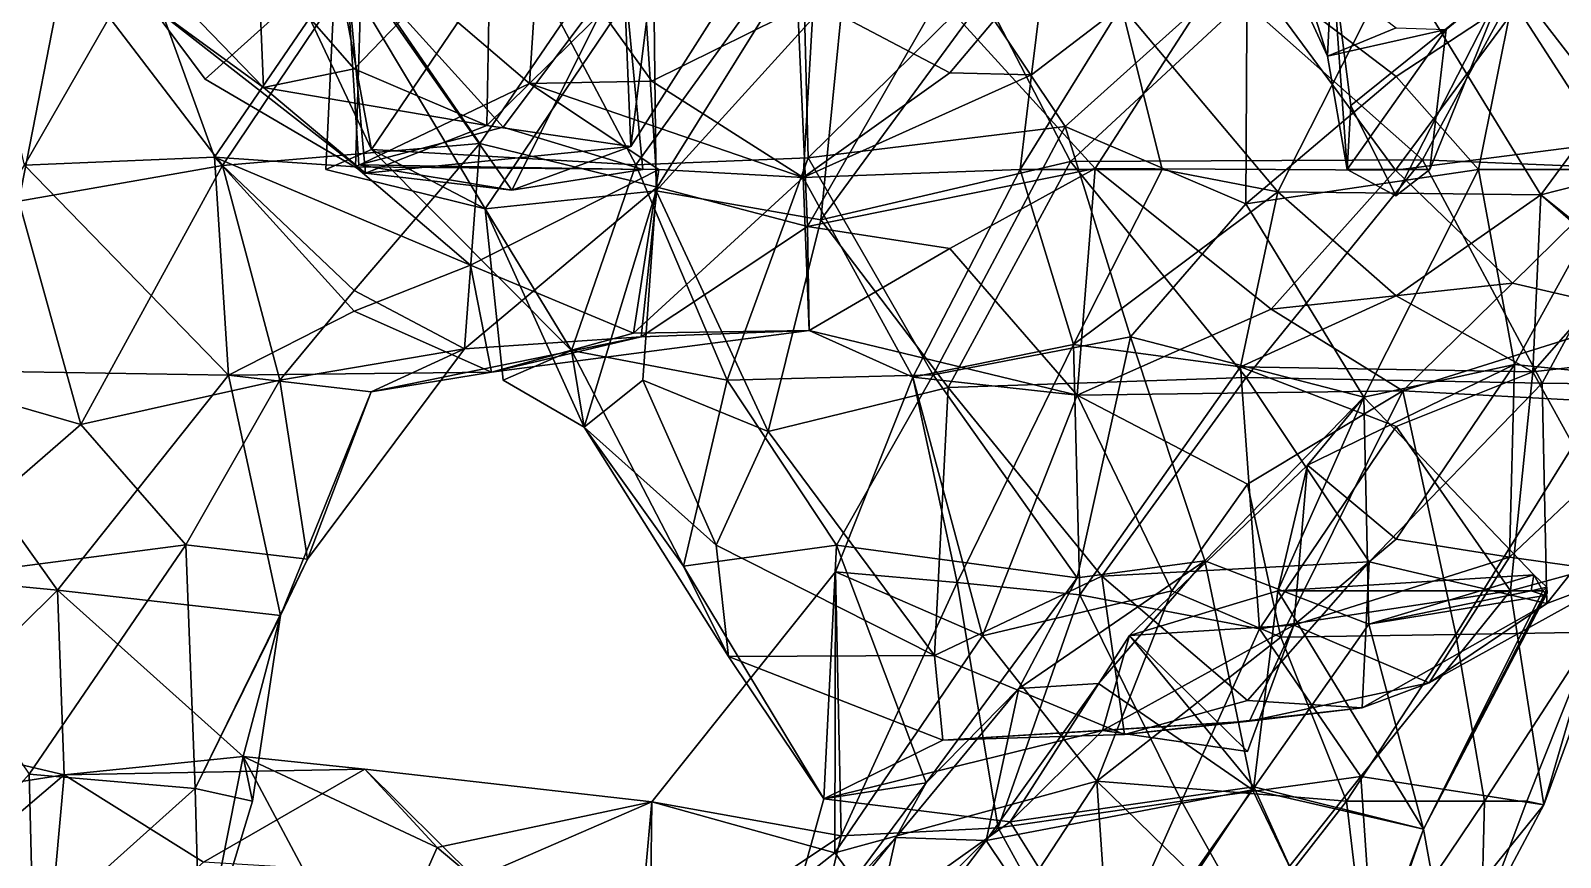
# Model space of a CAD drawing. Extents: x 290034 to 295698, y 4553723 to 4561693.
# Drawn here: x 294038.2 to 294167.7, y 4559205.1 to 4559275 of the extents above; entities that cross this region are included whole.
import ezdxf

# ---------------------------------------------------------------- set-up
doc = ezdxf.new("R2010")
doc.units = 0
doc.layers.add('Au_ppm_Pref_-_0_2', color=7, linetype='CONTINUOUS')

msp = doc.modelspace()

# ---------------------------------------------------------------- linework, layer by layer
at = {"layer": 'Au_ppm_Pref_-_0_2'}
for points in [[(294047.67, 4559281.1, 1808.05), (294037.68, 4559263.65, 1806.22), (294032.83, 4559284.46, 1804.61)], [(294065.82, 4559280.61, 1788.9), (294076.21, 4559265.47, 1789.39), (294089.68, 4559285.26, 1789.64)], [(294089.68, 4559285.26, 1789.64), (294076.21, 4559265.47, 1789.39), (294091.21, 4559261.8, 1793.44)], [(294102.96, 4559280.62, 1793.78), (294089.68, 4559285.26, 1789.64), (294091.21, 4559261.8, 1793.44)], [(294065.57, 4559271.8, 1838.35), (294057.44, 4559281.1, 1839.09), (294077.11, 4559283.8, 1839.79)], [(294079.21, 4559282.94, 1770.8), (294067.04, 4559264.98, 1769.26), (294059.45, 4559281.1, 1769.92)], [(294076.8, 4559267, 1834.66), (294065.57, 4559271.8, 1838.35), (294077.11, 4559283.8, 1839.79)], [(294066.27, 4559282.65, 1812.64), (294081.28, 4559283.94, 1806.86), (294080.41, 4559270.56, 1812.87)], [(294067.04, 4559264.98, 1769.26), (294079.21, 4559282.94, 1770.8), (294089.4, 4559263.69, 1772.02)], [(294076.8, 4559267, 1834.66), (294077.11, 4559283.8, 1839.79), (294090.97, 4559280.97, 1836.12)], [(294103.52, 4559283.2, 1770.59), (294089.4, 4559263.69, 1772.02), (294079.21, 4559282.94, 1770.8)], [(294081.28, 4559283.94, 1806.86), (294090.77, 4559270.77, 1808.05), (294080.41, 4559270.56, 1812.87)], [(294090.77, 4559270.77, 1808.05), (294081.28, 4559283.94, 1806.86), (294104.44, 4559277.52, 1804.9)], [(294089.4, 4559263.69, 1772.02), (294103.52, 4559283.2, 1770.59), (294104, 4559264.27, 1774.46)], [(294104, 4559264.27, 1774.46), (294103.52, 4559283.2, 1770.59), (294118.18, 4559278.25, 1775.17)], [(294047.67, 4559281.1, 1808.05), (294066.27, 4559282.65, 1812.64), (294053.74, 4559264.32, 1810.95)], [(294053.74, 4559264.32, 1810.95), (294066.27, 4559282.65, 1812.64), (294065.69, 4559263.5, 1817.3)], [(294065.69, 4559263.5, 1817.3), (294066.27, 4559282.65, 1812.64), (294080.41, 4559270.56, 1812.87)], [(294088.37, 4559280.42, 1823.62), (294088.97, 4559265.22, 1829.11), (294100.08, 4559282.67, 1830.04)], [(294090.97, 4559280.97, 1836.12), (294100.08, 4559282.67, 1830.04), (294088.97, 4559265.22, 1829.11)], [(294140.09, 4559281.67, 1799.42), (294115.09, 4559277.86, 1800.63), (294128.29, 4559263.36, 1799.52)], [(294140.09, 4559281.67, 1799.42), (294128.29, 4559263.36, 1799.52), (294153.71, 4559263.24, 1797.07)], [(294140.09, 4559281.67, 1799.42), (294153.71, 4559263.24, 1797.07), (294167.8, 4559282.26, 1799.28)], [(294147.95, 4559272.87, 1876.83), (294144.17, 4559281.1, 1876.83), (294145.13, 4559281.85, 1882.34)], [(294147.95, 4559272.87, 1876.83), (294145.13, 4559281.85, 1882.34), (294153.77, 4559275.28, 1878.76)], [(294176.28, 4559266.13, 1800.05), (294167.8, 4559282.26, 1799.28), (294153.71, 4559263.24, 1797.07)], [(294037.2, 4559260.61, 1783.26), (294041.16, 4559280.99, 1786.45), (294023.06, 4559277.03, 1782.54)], [(294054.42, 4559263.61, 1787), (294041.16, 4559280.99, 1786.45), (294037.2, 4559260.61, 1783.26)], [(294037.68, 4559263.65, 1806.22), (294047.67, 4559281.1, 1808.05), (294053.74, 4559264.32, 1810.95)], [(294041.16, 4559280.99, 1786.45), (294054.42, 4559263.61, 1787), (294065.82, 4559280.61, 1788.9)], [(294057.89, 4559270.23, 1835.25), (294047.37, 4559281.1, 1833.85), (294057.44, 4559281.1, 1839.09)], [(294047.37, 4559281.1, 1833.85), (294057.89, 4559270.23, 1835.25), (294048.24, 4559277.26, 1829.4)], [(294052.97, 4559270.92, 1825.92), (294064.83, 4559281.61, 1822.61), (294048.24, 4559277.26, 1829.4)], [(294064.83, 4559281.61, 1822.61), (294052.97, 4559270.92, 1825.92), (294066.52, 4559262.96, 1829.36)], [(294065.82, 4559280.61, 1788.9), (294054.42, 4559263.61, 1787), (294076.21, 4559265.47, 1789.39)], [(294057.89, 4559270.23, 1835.25), (294057.44, 4559281.1, 1839.09), (294065.57, 4559271.8, 1838.35)], [(294064.02, 4559281.07, 1764.15), (294059.45, 4559281.1, 1769.92), (294067.04, 4559264.98, 1769.26)], [(294067.04, 4559264.98, 1769.26), (294063.17, 4559263.28, 1763.98), (294064.02, 4559281.07, 1764.15)], [(294076.66, 4559259.95, 1763.6), (294064.02, 4559281.07, 1764.15), (294063.17, 4559263.28, 1763.98)], [(294076.66, 4559259.95, 1763.6), (294090.91, 4559281.06, 1763.44), (294064.02, 4559281.07, 1764.15)], [(294064.83, 4559281.61, 1822.61), (294066.52, 4559262.96, 1829.36), (294078.9, 4559261.53, 1823.28)], [(294065.96, 4559263.67, 1817.75), (294064.83, 4559281.61, 1822.61), (294078.9, 4559261.53, 1823.28)], [(294078.17, 4559266.86, 1822.18), (294064.83, 4559281.61, 1822.61), (294065.96, 4559263.67, 1817.75)], [(294088.37, 4559280.42, 1823.62), (294064.83, 4559281.61, 1822.61), (294078.17, 4559266.86, 1822.18)], [(294076.66, 4559259.95, 1763.6), (294091.13, 4559261.49, 1758.99), (294090.91, 4559281.06, 1763.44)], [(294076.8, 4559267, 1834.66), (294090.97, 4559280.97, 1836.12), (294088.97, 4559265.22, 1829.11)], [(294078.17, 4559266.86, 1822.18), (294089.99, 4559263.28, 1817.8), (294088.37, 4559280.42, 1823.62)], [(294088.37, 4559280.42, 1823.62), (294078.9, 4559261.53, 1823.28), (294088.97, 4559265.22, 1829.11)], [(294078.9, 4559261.53, 1823.28), (294088.37, 4559280.42, 1823.62), (294089.99, 4559263.28, 1817.8)], [(294107.04, 4559279.02, 1758.85), (294090.91, 4559281.06, 1763.44), (294091.13, 4559261.49, 1758.99)], [(294102.96, 4559280.62, 1793.78), (294091.21, 4559261.8, 1793.44), (294103.94, 4559258.47, 1798.87)], [(294115.09, 4559277.86, 1800.63), (294102.96, 4559280.62, 1793.78), (294103.94, 4559258.47, 1798.87)], [(294104.44, 4559277.52, 1804.9), (294124.12, 4559281.1, 1810.05), (294115.97, 4559271.47, 1808.29)], [(294124.12, 4559281.1, 1810.05), (294122.9, 4559271.3, 1811.49), (294115.97, 4559271.47, 1808.29)], [(294141.14, 4559280.78, 1775.8), (294125.74, 4559266.92, 1778.41), (294118.18, 4559278.25, 1775.17)], [(294130.52, 4559277.11, 1815.19), (294122.9, 4559271.3, 1811.49), (294124.12, 4559281.1, 1810.05)], [(294141.02, 4559260.39, 1779.04), (294125.74, 4559266.92, 1778.41), (294141.14, 4559280.78, 1775.8)], [(294143.74, 4559261.4, 1815.51), (294130.52, 4559277.11, 1815.19), (294153.77, 4559281.14, 1815.06)], [(294141.14, 4559280.78, 1775.8), (294153.77, 4559271.15, 1778.48), (294141.02, 4559260.39, 1779.04)], [(294141.14, 4559280.78, 1775.8), (294163.59, 4559277.62, 1775.06), (294153.77, 4559271.15, 1778.48)], [(294143.74, 4559261.4, 1815.51), (294153.77, 4559281.14, 1815.06), (294165.99, 4559261.13, 1816.43)], [(294144.17, 4559281.1, 1876.83), (294147.95, 4559272.87, 1876.83), (294148.33, 4559281.1, 1874.26)], [(294149.6, 4559263.28, 1872.85), (294148.33, 4559281.1, 1874.26), (294147.95, 4559272.87, 1876.83)], [(294149.6, 4559263.28, 1872.85), (294149.93, 4559268.7, 1870.89), (294148.33, 4559281.1, 1874.26)], [(294148.33, 4559281.1, 1874.26), (294149.93, 4559268.7, 1870.89), (294163.07, 4559279.3, 1871.84)], [(294165.99, 4559261.13, 1816.43), (294153.77, 4559281.14, 1815.06), (294179.33, 4559279.25, 1815.67)], [(294163.07, 4559279.3, 1871.84), (294149.93, 4559268.7, 1870.89), (294153.74, 4559261.06, 1870.47)], [(294163.07, 4559279.3, 1871.84), (294153.74, 4559261.06, 1870.47), (294156.6, 4559263.28, 1872.22)], [(294163.07, 4559279.3, 1871.84), (294156.6, 4559263.28, 1872.22), (294157.98, 4559275.14, 1876.83)], [(294172.86, 4559263.28, 1775.39), (294163.59, 4559277.62, 1775.06), (294176.44, 4559279.48, 1769.26)], [(294175.9, 4559263.28, 1753.55), (294175.53, 4559279.09, 1758.78), (294163.93, 4559278.76, 1754.03)], [(294165.99, 4559261.13, 1816.43), (294179.33, 4559279.25, 1815.67), (294186.17, 4559266.26, 1818.17)], [(294107.04, 4559279.02, 1758.85), (294091.13, 4559261.49, 1758.99), (294105.06, 4559259.01, 1754.32)], [(294115.09, 4559277.86, 1800.63), (294103.94, 4559258.47, 1798.87), (294128.29, 4559263.36, 1799.52)], [(294104, 4559264.27, 1774.46), (294118.18, 4559278.25, 1775.17), (294125.74, 4559266.92, 1778.41)], [(294107.04, 4559279.02, 1758.85), (294105.06, 4559259.01, 1754.32), (294118.94, 4559277.96, 1754.54)], [(294105.06, 4559259.01, 1754.32), (294126.19, 4559263.95, 1750.9), (294118.94, 4559277.96, 1754.54)], [(294140.84, 4559277.54, 1752.8), (294118.94, 4559277.96, 1754.54), (294126.19, 4559263.95, 1750.9)], [(294155.99, 4559264.1, 1750.79), (294163.93, 4559278.76, 1754.03), (294140.84, 4559277.54, 1752.8)], [(294163.93, 4559278.76, 1754.03), (294155.99, 4559264.1, 1750.79), (294175.9, 4559263.28, 1753.55)], [(294057.89, 4559270.23, 1835.25), (294066.52, 4559262.96, 1829.36), (294048.24, 4559277.26, 1829.4)], [(294052.97, 4559270.92, 1825.92), (294048.24, 4559277.26, 1829.4), (294066.52, 4559262.96, 1829.36)], [(294104.44, 4559277.52, 1804.9), (294103.56, 4559262.6, 1811.39), (294090.77, 4559270.77, 1808.05)], [(294115.97, 4559271.47, 1808.29), (294103.56, 4559262.6, 1811.39), (294104.44, 4559277.52, 1804.9)], [(294133.96, 4559263.28, 1814.03), (294121.92, 4559263.28, 1814.63), (294130.52, 4559277.11, 1815.19)], [(294130.52, 4559277.11, 1815.19), (294121.92, 4559263.28, 1814.63), (294122.9, 4559271.3, 1811.49)], [(294126.19, 4559263.95, 1750.9), (294155.99, 4559264.1, 1750.79), (294140.84, 4559277.54, 1752.8)], [(294143.74, 4559261.4, 1815.51), (294133.96, 4559263.28, 1814.03), (294130.52, 4559277.11, 1815.19)], [(294160.72, 4559263.28, 1779.14), (294153.77, 4559271.15, 1778.48), (294163.59, 4559277.62, 1775.06)], [(294160.72, 4559263.28, 1779.14), (294163.59, 4559277.62, 1775.06), (294172.86, 4559263.28, 1775.39)], [(294157.98, 4559275.14, 1876.83), (294147.95, 4559272.87, 1876.83), (294153.77, 4559275.28, 1878.76)], [(294149.6, 4559263.28, 1872.85), (294147.95, 4559272.87, 1876.83), (294157.98, 4559275.14, 1876.83)], [(294149.6, 4559263.28, 1872.85), (294157.98, 4559275.14, 1876.83), (294156.6, 4559263.28, 1872.22)], [(294076.8, 4559267, 1834.66), (294057.89, 4559270.23, 1835.25), (294065.57, 4559271.8, 1838.35)], [(294122.9, 4559271.3, 1811.49), (294103.56, 4559262.6, 1811.39), (294115.97, 4559271.47, 1808.29)], [(294122.9, 4559271.3, 1811.49), (294121.92, 4559263.28, 1814.63), (294103.56, 4559262.6, 1811.39)], [(294057.89, 4559270.23, 1835.25), (294076.8, 4559267, 1834.66), (294066.52, 4559262.96, 1829.36)], [(294065.69, 4559263.5, 1817.3), (294080.41, 4559270.56, 1812.87), (294091.35, 4559263.28, 1817.05)], [(294103.56, 4559262.6, 1811.39), (294080.41, 4559270.56, 1812.87), (294090.77, 4559270.77, 1808.05)], [(294080.41, 4559270.56, 1812.87), (294103.56, 4559262.6, 1811.39), (294091.35, 4559263.28, 1817.05)], [(294160.72, 4559263.28, 1779.14), (294141.02, 4559260.39, 1779.04), (294153.77, 4559271.15, 1778.48)], [(294153.74, 4559261.06, 1870.47), (294149.93, 4559268.7, 1870.89), (294149.6, 4559263.28, 1872.85)], [(294065.96, 4559263.67, 1817.75), (294089.99, 4559263.28, 1817.8), (294078.17, 4559266.86, 1822.18)], [(294088.97, 4559265.22, 1829.11), (294066.52, 4559262.96, 1829.36), (294076.8, 4559267, 1834.66)], [(294104, 4559264.27, 1774.46), (294125.74, 4559266.92, 1778.41), (294114.58, 4559245.91, 1776.44)], [(294131.26, 4559249.12, 1779.31), (294114.58, 4559245.91, 1776.44), (294125.74, 4559266.92, 1778.41)], [(294141.02, 4559260.39, 1779.04), (294131.26, 4559249.12, 1779.31), (294125.74, 4559266.92, 1778.41)], [(294176.28, 4559266.13, 1800.05), (294153.71, 4559263.24, 1797.07), (294163.59, 4559253.67, 1801.04)], [(294175.01, 4559251.05, 1805.55), (294176.28, 4559266.13, 1800.05), (294163.59, 4559253.67, 1801.04)], [(294176.08, 4559252.42, 1818.39), (294165.99, 4559261.13, 1816.43), (294186.17, 4559266.26, 1818.17)], [(294065.57, 4559253.03, 1790.26), (294076.21, 4559265.47, 1789.39), (294054.42, 4559263.61, 1787)], [(294067.04, 4559264.98, 1769.26), (294076.66, 4559259.95, 1763.6), (294063.17, 4559263.28, 1763.98)], [(294074.9, 4559248.11, 1794.12), (294076.21, 4559265.47, 1789.39), (294065.57, 4559253.03, 1790.26)], [(294088.97, 4559265.22, 1829.11), (294078.9, 4559261.53, 1823.28), (294066.52, 4559262.96, 1829.36)], [(294089.4, 4559263.69, 1772.02), (294083.96, 4559247.97, 1769.1), (294067.04, 4559264.98, 1769.26)], [(294067.04, 4559264.98, 1769.26), (294083.96, 4559247.97, 1769.1), (294076.66, 4559259.95, 1763.6)], [(294074.9, 4559248.11, 1794.12), (294091.21, 4559261.8, 1793.44), (294076.21, 4559265.47, 1789.39)], [(294037.68, 4559263.65, 1806.22), (294054.94, 4559245.89, 1805.92), (294027.13, 4559246.33, 1806.2)], [(294037.2, 4559260.61, 1783.26), (294042.43, 4559241.71, 1787.12), (294054.42, 4559263.61, 1787)], [(294053.74, 4559264.32, 1810.95), (294054.94, 4559245.89, 1805.92), (294037.68, 4559263.65, 1806.22)], [(294059.27, 4559245.46, 1790.71), (294054.42, 4559263.61, 1787), (294042.43, 4559241.71, 1787.12)], [(294053.74, 4559264.32, 1810.95), (294065.69, 4559263.5, 1817.3), (294075.4, 4559255.18, 1812.89)], [(294053.74, 4559264.32, 1810.95), (294065.57, 4559251.3, 1809.55), (294054.94, 4559245.89, 1805.92)], [(294053.74, 4559264.32, 1810.95), (294075.4, 4559255.18, 1812.89), (294065.57, 4559251.3, 1809.55)], [(294065.57, 4559253.03, 1790.26), (294054.42, 4559263.61, 1787), (294059.27, 4559245.46, 1790.71)], [(294065.96, 4559263.67, 1817.75), (294078.9, 4559261.53, 1823.28), (294089.99, 4559263.28, 1817.8)], [(294083.96, 4559247.97, 1769.1), (294089.4, 4559263.69, 1772.02), (294097.15, 4559245.46, 1772.85)], [(294097.15, 4559245.46, 1772.85), (294089.4, 4559263.69, 1772.02), (294104, 4559264.27, 1774.46)], [(294097.15, 4559245.46, 1772.85), (294104, 4559264.27, 1774.46), (294114.58, 4559245.91, 1776.44)], [(294126.19, 4559263.95, 1750.9), (294105.06, 4559259.01, 1754.32), (294115.85, 4559244.84, 1751.89)], [(294126.19, 4559263.95, 1750.9), (294115.85, 4559244.84, 1751.89), (294141.05, 4559245.67, 1749.53)], [(294155.99, 4559264.1, 1750.79), (294126.19, 4559263.95, 1750.9), (294141.05, 4559245.67, 1749.53)], [(294166.12, 4559245.2, 1752.38), (294155.99, 4559264.1, 1750.79), (294141.05, 4559245.67, 1749.53)], [(294175.9, 4559263.28, 1753.55), (294155.99, 4559264.1, 1750.79), (294166.12, 4559245.2, 1752.38)], [(294065.69, 4559263.5, 1817.3), (294091.35, 4559263.28, 1817.05), (294075.4, 4559255.18, 1812.89)], [(294091.35, 4559263.28, 1817.05), (294089.22, 4559249.42, 1810.9), (294075.4, 4559255.18, 1812.89)], [(294091.35, 4559263.28, 1817.05), (294103.56, 4559262.6, 1811.39), (294089.22, 4559249.42, 1810.9)], [(294089.22, 4559249.42, 1810.9), (294103.56, 4559262.6, 1811.39), (294104.09, 4559249.67, 1804.98)], [(294121.92, 4559263.28, 1814.63), (294112.84, 4559245.7, 1811.28), (294103.56, 4559262.6, 1811.39)], [(294103.56, 4559262.6, 1811.39), (294112.84, 4559245.7, 1811.28), (294104.09, 4559249.67, 1804.98)], [(294128.29, 4559263.36, 1799.52), (294103.94, 4559258.47, 1798.87), (294115.97, 4559256.6, 1803.33)], [(294126.45, 4559248.47, 1817.87), (294112.84, 4559245.7, 1811.28), (294121.92, 4559263.28, 1814.63)], [(294128.29, 4559263.36, 1799.52), (294115.97, 4559256.6, 1803.33), (294126.76, 4559244.19, 1805.16)], [(294133.96, 4559263.28, 1814.03), (294126.45, 4559248.47, 1817.87), (294121.92, 4559263.28, 1814.63)], [(294126.45, 4559248.47, 1817.87), (294133.96, 4559263.28, 1814.03), (294143.74, 4559261.4, 1815.51)], [(294128.29, 4559263.36, 1799.52), (294126.76, 4559244.19, 1805.16), (294143.18, 4559251.45, 1800.66)], [(294153.71, 4559263.24, 1797.07), (294128.29, 4559263.36, 1799.52), (294143.18, 4559251.45, 1800.66)], [(294160.72, 4559263.28, 1779.14), (294151.03, 4559244.03, 1780.98), (294141.02, 4559260.39, 1779.04)], [(294143.18, 4559251.45, 1800.66), (294163.59, 4559253.67, 1801.04), (294153.71, 4559263.24, 1797.07)], [(294153.74, 4559261.06, 1870.47), (294149.6, 4559263.28, 1872.85), (294156.6, 4559263.28, 1872.22)], [(294160.72, 4559263.28, 1779.14), (294163.78, 4559246.78, 1775.64), (294151.03, 4559244.03, 1780.98)], [(294160.72, 4559263.28, 1779.14), (294172.86, 4559263.28, 1775.39), (294163.78, 4559246.78, 1775.64)], [(294163.78, 4559246.78, 1775.64), (294172.86, 4559263.28, 1775.39), (294178.98, 4559245.25, 1770.17)], [(294166.12, 4559245.2, 1752.38), (294181.14, 4559245.01, 1757.93), (294175.9, 4559263.28, 1753.55)], [(294074.9, 4559248.11, 1794.12), (294089.87, 4559249.12, 1800.41), (294091.21, 4559261.8, 1793.44)], [(294091.13, 4559261.49, 1758.99), (294076.66, 4559259.95, 1763.6), (294085.03, 4559241.48, 1762.6)], [(294091.13, 4559261.49, 1758.99), (294085.03, 4559241.48, 1762.6), (294090.01, 4559245.46, 1758.04)], [(294089.87, 4559249.12, 1800.41), (294103.94, 4559258.47, 1798.87), (294091.21, 4559261.8, 1793.44)], [(294091.13, 4559261.49, 1758.99), (294090.01, 4559245.46, 1758.04), (294100.61, 4559241.1, 1755.28)], [(294091.13, 4559261.49, 1758.99), (294100.61, 4559241.1, 1755.28), (294105.06, 4559259.01, 1754.32)], [(294143.74, 4559261.4, 1815.51), (294140.58, 4559246.57, 1823.7), (294126.45, 4559248.47, 1817.87)], [(294143.74, 4559261.4, 1815.51), (294153.77, 4559252.59, 1819.81), (294140.58, 4559246.57, 1823.7)], [(294143.74, 4559261.4, 1815.51), (294165.99, 4559261.13, 1816.43), (294153.77, 4559252.59, 1819.81)], [(294165.99, 4559261.13, 1816.43), (294165.31, 4559246.17, 1824.98), (294153.77, 4559252.59, 1819.81)], [(294173.31, 4559255.28, 1823.37), (294165.31, 4559246.17, 1824.98), (294165.99, 4559261.13, 1816.43)], [(294173.31, 4559255.28, 1823.37), (294165.99, 4559261.13, 1816.43), (294176.08, 4559252.42, 1818.39)], [(294037.2, 4559260.61, 1783.26), (294027.07, 4559246.13, 1782.25), (294042.43, 4559241.71, 1787.12)], [(294078.17, 4559245.46, 1763.98), (294076.66, 4559259.95, 1763.6), (294083.96, 4559247.97, 1769.1)], [(294085.03, 4559241.48, 1762.6), (294076.66, 4559259.95, 1763.6), (294078.17, 4559245.46, 1763.98)], [(294151.03, 4559244.03, 1780.98), (294131.26, 4559249.12, 1779.31), (294141.02, 4559260.39, 1779.04)], [(294103.94, 4559258.47, 1798.87), (294089.87, 4559249.12, 1800.41), (294104.09, 4559249.67, 1804.98)], [(294105.06, 4559259.01, 1754.32), (294100.61, 4559241.1, 1755.28), (294115.85, 4559244.84, 1751.89)], [(294104.09, 4559249.67, 1804.98), (294115.97, 4559256.6, 1803.33), (294103.94, 4559258.47, 1798.87)], [(294115.97, 4559256.6, 1803.33), (294104.09, 4559249.67, 1804.98), (294126.76, 4559244.19, 1805.16)], [(294077.2, 4559246.14, 1805.12), (294065.57, 4559251.3, 1809.55), (294075.4, 4559255.18, 1812.89)], [(294075.4, 4559255.18, 1812.89), (294089.22, 4559249.42, 1810.9), (294077.2, 4559246.14, 1805.12)], [(294173.31, 4559255.28, 1823.37), (294189.32, 4559248.95, 1821.94), (294165.31, 4559246.17, 1824.98)], [(294143.18, 4559251.45, 1800.66), (294154.31, 4559244.56, 1805.2), (294163.59, 4559253.67, 1801.04)], [(294163.59, 4559253.67, 1801.04), (294154.31, 4559244.56, 1805.2), (294175.01, 4559251.05, 1805.55)], [(294074.9, 4559248.11, 1794.12), (294065.57, 4559253.03, 1790.26), (294059.27, 4559245.46, 1790.71)], [(294165.31, 4559246.17, 1824.98), (294140.58, 4559246.57, 1823.7), (294153.77, 4559252.59, 1819.81)], [(294065.57, 4559251.3, 1809.55), (294077.2, 4559246.14, 1805.12), (294054.94, 4559245.89, 1805.92)], [(294154.31, 4559244.56, 1805.2), (294143.18, 4559251.45, 1800.66), (294126.76, 4559244.19, 1805.16)], [(294154.31, 4559244.56, 1805.2), (294171.06, 4559243.66, 1810.62), (294175.01, 4559251.05, 1805.55)], [(294077.2, 4559246.14, 1805.12), (294089.22, 4559249.42, 1810.9), (294104.09, 4559249.67, 1804.98)], [(294077.2, 4559246.14, 1805.12), (294104.09, 4559249.67, 1804.98), (294089.87, 4559249.12, 1800.41)], [(294112.84, 4559245.7, 1811.28), (294126.76, 4559244.19, 1805.16), (294104.09, 4559249.67, 1804.98)], [(294074.9, 4559248.11, 1794.12), (294059.27, 4559245.46, 1790.71), (294061.62, 4559230.3, 1793.68)], [(294074.9, 4559248.11, 1794.12), (294061.62, 4559230.3, 1793.68), (294067.02, 4559244.47, 1799.46)], [(294074.9, 4559248.11, 1794.12), (294067.02, 4559244.47, 1799.46), (294089.87, 4559249.12, 1800.41)], [(294077.2, 4559246.14, 1805.12), (294089.87, 4559249.12, 1800.41), (294067.02, 4559244.47, 1799.46)], [(294083.96, 4559247.97, 1769.1), (294085.03, 4559241.48, 1762.6), (294078.17, 4559245.46, 1763.98)], [(294083.96, 4559247.97, 1769.1), (294097.15, 4559245.46, 1772.85), (294093.45, 4559229.72, 1769.1)], [(294083.96, 4559247.97, 1769.1), (294093.45, 4559229.72, 1769.1), (294085.03, 4559241.48, 1762.6)], [(294112.84, 4559245.7, 1811.28), (294126.45, 4559248.47, 1817.87), (294116.61, 4559228.34, 1817.24)], [(294131.26, 4559249.12, 1779.31), (294126.75, 4559228.74, 1776.49), (294114.58, 4559245.91, 1776.44)], [(294126.45, 4559248.47, 1817.87), (294126.97, 4559227.28, 1824.18), (294116.61, 4559228.34, 1817.24)], [(294140.58, 4559246.57, 1823.7), (294126.97, 4559227.28, 1824.18), (294126.45, 4559248.47, 1817.87)], [(294137.56, 4559230.18, 1782.56), (294126.75, 4559228.74, 1776.49), (294131.26, 4559249.12, 1779.31)], [(294151.03, 4559244.03, 1780.98), (294137.56, 4559230.18, 1782.56), (294131.26, 4559249.12, 1779.31)], [(294189.32, 4559248.95, 1821.94), (294173.96, 4559230.5, 1822.55), (294165.31, 4559246.17, 1824.98)], [(294146.26, 4559238.27, 1775.86), (294151.03, 4559244.03, 1780.98), (294163.78, 4559246.78, 1775.64)], [(294153.77, 4559232.01, 1774.4), (294146.26, 4559238.27, 1775.86), (294163.78, 4559246.78, 1775.64)], [(294153.77, 4559232.01, 1774.4), (294163.78, 4559246.78, 1775.64), (294163.35, 4559230.47, 1768.56)], [(294163.78, 4559246.78, 1775.64), (294178.98, 4559245.25, 1770.17), (294163.35, 4559230.47, 1768.56)], [(294027.13, 4559246.33, 1806.2), (294040.46, 4559227.68, 1805.59), (294014.57, 4559230.17, 1807.85)], [(294027.05, 4559228.37, 1788.78), (294042.43, 4559241.71, 1787.12), (294027.07, 4559246.13, 1782.25)], [(294054.94, 4559245.89, 1805.92), (294040.46, 4559227.68, 1805.59), (294027.13, 4559246.33, 1806.2)], [(294054.94, 4559245.89, 1805.92), (294059.33, 4559225.54, 1799.57), (294040.46, 4559227.68, 1805.59)], [(294051.32, 4559231.53, 1789.81), (294059.27, 4559245.46, 1790.71), (294042.43, 4559241.71, 1787.12)], [(294051.32, 4559231.53, 1789.81), (294061.62, 4559230.3, 1793.68), (294059.27, 4559245.46, 1790.71)], [(294067.02, 4559244.47, 1799.46), (294054.94, 4559245.89, 1805.92), (294077.2, 4559246.14, 1805.12)], [(294054.94, 4559245.89, 1805.92), (294067.02, 4559244.47, 1799.46), (294059.33, 4559225.54, 1799.57)], [(294090.01, 4559245.46, 1758.04), (294085.03, 4559241.48, 1762.6), (294096.21, 4559231.5, 1759.37)], [(294090.01, 4559245.46, 1758.04), (294096.21, 4559231.5, 1759.37), (294100.61, 4559241.1, 1755.28)], [(294097.15, 4559245.46, 1772.85), (294106.4, 4559231.49, 1773.15), (294093.45, 4559229.72, 1769.1)], [(294097.15, 4559245.46, 1772.85), (294114.58, 4559245.91, 1776.44), (294106.4, 4559231.49, 1773.15)], [(294106.3, 4559229.23, 1811.49), (294118.76, 4559223.82, 1808.14), (294112.84, 4559245.7, 1811.28)], [(294112.84, 4559245.7, 1811.28), (294116.61, 4559228.34, 1817.24), (294106.3, 4559229.23, 1811.49)], [(294126.75, 4559228.74, 1776.49), (294106.4, 4559231.49, 1773.15), (294114.58, 4559245.91, 1776.44)], [(294118.76, 4559223.82, 1808.14), (294126.76, 4559244.19, 1805.16), (294112.84, 4559245.7, 1811.28)], [(294141.05, 4559245.67, 1749.53), (294115.85, 4559244.84, 1751.89), (294128.85, 4559228.87, 1752.79)], [(294142.18, 4559224.4, 1827.75), (294126.97, 4559227.28, 1824.18), (294140.58, 4559246.57, 1823.7)], [(294128.85, 4559228.87, 1752.79), (294151.48, 4559230.09, 1752.72), (294141.05, 4559245.67, 1749.53)], [(294165.31, 4559246.17, 1824.98), (294153.77, 4559241.53, 1828), (294140.58, 4559246.57, 1823.7)], [(294153.77, 4559241.53, 1828), (294142.18, 4559224.4, 1827.75), (294140.58, 4559246.57, 1823.7)], [(294141.05, 4559245.67, 1749.53), (294151.48, 4559230.09, 1752.72), (294166.12, 4559245.2, 1752.38)], [(294163.44, 4559227.64, 1827.93), (294153.77, 4559241.53, 1828), (294165.31, 4559246.17, 1824.98)], [(294163.44, 4559227.64, 1827.93), (294165.31, 4559246.17, 1824.98), (294173.96, 4559230.5, 1822.55)], [(294067.02, 4559244.47, 1799.46), (294061.62, 4559230.3, 1793.68), (294059.33, 4559225.54, 1799.57)], [(294114.67, 4559222.15, 1756.87), (294115.85, 4559244.84, 1751.89), (294100.61, 4559241.1, 1755.28)], [(294128.85, 4559228.87, 1752.79), (294115.85, 4559244.84, 1751.89), (294114.67, 4559222.15, 1756.87)], [(294134.78, 4559227.64, 1808.57), (294126.76, 4559244.19, 1805.16), (294118.76, 4559223.82, 1808.14)], [(294154.31, 4559244.56, 1805.2), (294126.76, 4559244.19, 1805.16), (294141.17, 4559236.65, 1808.56)], [(294126.76, 4559244.19, 1805.16), (294134.78, 4559227.64, 1808.57), (294141.17, 4559236.65, 1808.56)], [(294144, 4559223.71, 1808.2), (294154.31, 4559244.56, 1805.2), (294141.17, 4559236.65, 1808.56)], [(294158.8, 4559223.94, 1810.49), (294154.31, 4559244.56, 1805.2), (294144, 4559223.71, 1808.2)], [(294151.48, 4559230.09, 1752.72), (294166.52, 4559226.56, 1757.81), (294166.12, 4559245.2, 1752.38)], [(294154.31, 4559244.56, 1805.2), (294158.8, 4559223.94, 1810.49), (294171.06, 4559243.66, 1810.62)], [(294163.35, 4559230.47, 1768.56), (294178.98, 4559245.25, 1770.17), (294173.28, 4559229.09, 1763.98)], [(294166.12, 4559245.2, 1752.38), (294166.52, 4559226.56, 1757.81), (294181.14, 4559245.01, 1757.93)], [(294166.52, 4559226.56, 1757.81), (294173.28, 4559229.09, 1763.98), (294181.14, 4559245.01, 1757.93)], [(294151.03, 4559244.03, 1780.98), (294151.45, 4559224.8, 1785.7), (294137.56, 4559230.18, 1782.56)], [(294146.26, 4559238.27, 1775.86), (294143.75, 4559227.64, 1780.58), (294151.03, 4559244.03, 1780.98)], [(294143.75, 4559227.64, 1780.58), (294165.42, 4559228.98, 1781.8), (294151.03, 4559244.03, 1780.98)], [(294165.42, 4559228.98, 1781.8), (294151.45, 4559224.8, 1785.7), (294151.03, 4559244.03, 1780.98)], [(294170.5, 4559224.13, 1816.16), (294171.06, 4559243.66, 1810.62), (294158.8, 4559223.94, 1810.49)], [(294051.32, 4559231.53, 1789.81), (294042.43, 4559241.71, 1787.12), (294027.05, 4559228.37, 1788.78)], [(294163.44, 4559227.64, 1827.93), (294142.18, 4559224.4, 1827.75), (294153.77, 4559241.53, 1828)], [(294097.26, 4559222.07, 1763.1), (294085.03, 4559241.48, 1762.6), (294093.45, 4559229.72, 1769.1)], [(294096.21, 4559231.5, 1759.37), (294085.03, 4559241.48, 1762.6), (294097.26, 4559222.07, 1763.1)], [(294096.21, 4559231.5, 1759.37), (294114.67, 4559222.15, 1756.87), (294100.61, 4559241.1, 1755.28)], [(294131.18, 4559223.84, 1775.41), (294143.75, 4559227.64, 1780.58), (294146.26, 4559238.27, 1775.86)], [(294146.26, 4559238.27, 1775.86), (294145.1, 4559224.73, 1769.82), (294131.18, 4559223.84, 1775.41)], [(294146.26, 4559238.27, 1775.86), (294153.77, 4559232.01, 1774.4), (294145.1, 4559224.73, 1769.82)], [(294144, 4559223.71, 1808.2), (294141.17, 4559236.65, 1808.56), (294134.78, 4559227.64, 1808.57)], [(294051.32, 4559231.53, 1789.81), (294027.05, 4559228.37, 1788.78), (294038.05, 4559212.11, 1789.6)], [(294051.32, 4559231.53, 1789.81), (294038.05, 4559212.11, 1789.6), (294052.1, 4559210.9, 1794.13)], [(294051.32, 4559231.53, 1789.81), (294052.1, 4559210.9, 1794.13), (294061.62, 4559230.3, 1793.68)], [(294105.31, 4559210.02, 1770.77), (294093.45, 4559229.72, 1769.1), (294106.4, 4559231.49, 1773.15)], [(294097.26, 4559222.07, 1763.1), (294114.67, 4559222.15, 1756.87), (294096.21, 4559231.5, 1759.37)], [(294106.4, 4559231.49, 1773.15), (294113.98, 4559211.37, 1776.35), (294105.31, 4559210.02, 1770.77)], [(294126.75, 4559228.74, 1776.49), (294113.98, 4559211.37, 1776.35), (294106.4, 4559231.49, 1773.15)], [(294153.77, 4559232.01, 1774.4), (294163.35, 4559230.47, 1768.56), (294145.1, 4559224.73, 1769.82)], [(294040.46, 4559227.68, 1805.59), (294027.78, 4559215.17, 1807.34), (294014.57, 4559230.17, 1807.85)], [(294059.33, 4559225.54, 1799.57), (294061.62, 4559230.3, 1793.68), (294052.1, 4559210.9, 1794.13)], [(294121.82, 4559219.37, 1781.8), (294137.56, 4559230.18, 1782.56), (294128.57, 4559219.79, 1785.12)], [(294137.56, 4559230.18, 1782.56), (294121.82, 4559219.37, 1781.8), (294126.75, 4559228.74, 1776.49)], [(294128.57, 4559219.79, 1785.12), (294137.56, 4559230.18, 1782.56), (294141.6, 4559210.8, 1786.64)], [(294151.48, 4559230.09, 1752.72), (294128.85, 4559228.87, 1752.79), (294141.17, 4559218.36, 1754.94)], [(294141.6, 4559210.8, 1786.64), (294137.56, 4559230.18, 1782.56), (294151.45, 4559224.8, 1785.7)], [(294151.48, 4559230.09, 1752.72), (294141.17, 4559218.36, 1754.94), (294150.87, 4559217.73, 1759.31)], [(294163.35, 4559230.47, 1768.56), (294156.56, 4559219.84, 1765.27), (294145.1, 4559224.73, 1769.82)], [(294150.87, 4559217.73, 1759.31), (294166.52, 4559226.56, 1757.81), (294151.48, 4559230.09, 1752.72)], [(294163.35, 4559230.47, 1768.56), (294173.28, 4559229.09, 1763.98), (294156.56, 4559219.84, 1765.27)], [(294163.44, 4559227.64, 1827.93), (294173.96, 4559230.5, 1822.55), (294166.24, 4559209.51, 1823.4)], [(294173.96, 4559230.5, 1822.55), (294170.5, 4559224.13, 1816.16), (294166.24, 4559209.51, 1823.4)], [(294090.77, 4559209.77, 1811.5), (294106.3, 4559229.23, 1811.49), (294106.79, 4559206.89, 1816.38)], [(294106.3, 4559229.23, 1811.49), (294090.77, 4559209.77, 1811.5), (294106.25, 4559205.47, 1808.36)], [(294105.31, 4559210.02, 1770.77), (294097.26, 4559222.07, 1763.1), (294093.45, 4559229.72, 1769.1)], [(294106.3, 4559229.23, 1811.49), (294106.25, 4559205.47, 1808.36), (294118.76, 4559223.82, 1808.14)], [(294106.3, 4559229.23, 1811.49), (294116.61, 4559228.34, 1817.24), (294106.79, 4559206.89, 1816.38)], [(294121.82, 4559219.37, 1781.8), (294113.98, 4559211.37, 1776.35), (294126.75, 4559228.74, 1776.49)], [(294114.67, 4559222.15, 1756.87), (294130.77, 4559215.46, 1758.88), (294128.85, 4559228.87, 1752.79)], [(294130.77, 4559215.46, 1758.88), (294141.17, 4559218.36, 1754.94), (294128.85, 4559228.87, 1752.79)], [(294143.75, 4559227.64, 1780.58), (294166.17, 4559227.64, 1781.71), (294165.42, 4559228.98, 1781.8)], [(294165.42, 4559228.98, 1781.8), (294165.17, 4559227.64, 1782.36), (294151.45, 4559224.8, 1785.7)], [(294173.28, 4559229.09, 1763.98), (294166.52, 4559226.56, 1757.81), (294156.56, 4559219.84, 1765.27)], [(294165.42, 4559228.98, 1781.8), (294166.51, 4559227.95, 1781.76), (294165.17, 4559227.64, 1782.36)], [(294166.17, 4559227.64, 1781.71), (294166.51, 4559227.95, 1781.76), (294165.42, 4559228.98, 1781.8)], [(294041.02, 4559212.07, 1812.55), (294027.78, 4559215.17, 1807.34), (294040.46, 4559227.68, 1805.59)], [(294041.02, 4559212.07, 1812.55), (294040.46, 4559227.68, 1805.59), (294056.17, 4559213.62, 1805.31)], [(294059.33, 4559225.54, 1799.57), (294056.17, 4559213.62, 1805.31), (294040.46, 4559227.68, 1805.59)], [(294120.08, 4559207.56, 1822.01), (294106.79, 4559206.89, 1816.38), (294116.61, 4559228.34, 1817.24)], [(294116.61, 4559228.34, 1817.24), (294126.97, 4559227.28, 1824.18), (294120.08, 4559207.56, 1822.01)], [(294134.78, 4559227.64, 1808.57), (294118.76, 4559223.82, 1808.14), (294128.41, 4559211.51, 1807.12)], [(294135.59, 4559209.83, 1826), (294120.08, 4559207.56, 1822.01), (294126.97, 4559227.28, 1824.18)], [(294142.18, 4559224.4, 1827.75), (294135.59, 4559209.83, 1826), (294126.97, 4559227.28, 1824.18)], [(294128.41, 4559211.51, 1807.12), (294144, 4559223.71, 1808.2), (294134.78, 4559227.64, 1808.57)], [(294143.75, 4559227.64, 1780.58), (294131.18, 4559223.84, 1775.41), (294141.71, 4559211.04, 1777.31)], [(294156.08, 4559207.45, 1781.75), (294143.75, 4559227.64, 1780.58), (294141.71, 4559211.04, 1777.31)], [(294163.44, 4559227.64, 1827.93), (294150.76, 4559211.92, 1827.2), (294142.18, 4559224.4, 1827.75)], [(294156.08, 4559207.45, 1781.75), (294166.17, 4559227.64, 1781.71), (294143.75, 4559227.64, 1780.58)], [(294163.44, 4559227.64, 1827.93), (294166.24, 4559209.51, 1823.4), (294150.76, 4559211.92, 1827.2)], [(294166.37, 4559227.22, 1781.94), (294151.45, 4559224.8, 1785.7), (294165.17, 4559227.64, 1782.36)], [(294166.17, 4559227.64, 1781.71), (294156.08, 4559207.45, 1781.75), (294166.37, 4559227.46, 1781.73)], [(294166.53, 4559227.42, 1781.8), (294166.37, 4559227.46, 1781.73), (294156.08, 4559207.45, 1781.75)], [(294166.37, 4559227.22, 1781.94), (294166.53, 4559227.42, 1781.8), (294156.08, 4559207.45, 1781.75)], [(294166.51, 4559227.95, 1781.76), (294166.37, 4559227.22, 1781.94), (294165.17, 4559227.64, 1782.36)], [(294166.17, 4559227.64, 1781.71), (294166.37, 4559227.46, 1781.73), (294166.51, 4559227.95, 1781.76)], [(294166.51, 4559227.95, 1781.76), (294166.53, 4559227.42, 1781.8), (294166.37, 4559227.22, 1781.94)], [(294166.53, 4559227.42, 1781.8), (294166.51, 4559227.95, 1781.76), (294166.37, 4559227.46, 1781.73)], [(294156.56, 4559219.84, 1765.27), (294166.52, 4559226.56, 1757.81), (294150.87, 4559217.73, 1759.31)], [(294166.37, 4559227.22, 1781.94), (294156.08, 4559207.45, 1781.75), (294151.45, 4559224.8, 1785.7)], [(294056.97, 4559209.83, 1799.62), (294059.33, 4559225.54, 1799.57), (294052.1, 4559210.9, 1794.13)], [(294059.33, 4559225.54, 1799.57), (294056.97, 4559209.83, 1799.62), (294056.17, 4559213.62, 1805.31)], [(294141.17, 4559214.02, 1774.46), (294145.1, 4559224.73, 1769.82), (294128.89, 4559215.8, 1769.49)], [(294128.89, 4559215.8, 1769.49), (294145.1, 4559224.73, 1769.82), (294141.33, 4559216.61, 1763.16)], [(294145.1, 4559224.73, 1769.82), (294141.17, 4559214.02, 1774.46), (294131.18, 4559223.84, 1775.41)], [(294141.33, 4559216.61, 1763.16), (294145.1, 4559224.73, 1769.82), (294156.56, 4559219.84, 1765.27)], [(294156.08, 4559207.45, 1781.75), (294141.6, 4559210.8, 1786.64), (294151.45, 4559224.8, 1785.7)], [(294118.76, 4559223.82, 1808.14), (294106.25, 4559205.47, 1808.36), (294128.41, 4559211.51, 1807.12)], [(294141.71, 4559211.04, 1777.31), (294131.18, 4559223.84, 1775.41), (294121.09, 4559208.07, 1774.74)], [(294131.18, 4559223.84, 1775.41), (294128.89, 4559215.8, 1769.49), (294121.09, 4559208.07, 1774.74)], [(294144, 4559223.71, 1808.2), (294128.41, 4559211.51, 1807.12), (294149.54, 4559209.83, 1810.42)], [(294128.89, 4559215.8, 1769.49), (294131.18, 4559223.84, 1775.41), (294141.17, 4559214.02, 1774.46)], [(294150.76, 4559211.92, 1827.2), (294135.59, 4559209.83, 1826), (294142.18, 4559224.4, 1827.75)], [(294149.54, 4559209.83, 1810.42), (294158.8, 4559223.94, 1810.49), (294144, 4559223.71, 1808.2)], [(294161.22, 4559209.83, 1813.92), (294158.8, 4559223.94, 1810.49), (294149.54, 4559209.83, 1810.42)], [(294170.5, 4559224.13, 1816.16), (294158.8, 4559223.94, 1810.49), (294161.22, 4559209.83, 1813.92)], [(294164.82, 4559209.83, 1817.43), (294170.5, 4559224.13, 1816.16), (294161.22, 4559209.83, 1813.92)], [(294170.5, 4559224.13, 1816.16), (294164.82, 4559209.83, 1817.43), (294166.24, 4559209.51, 1823.4)], [(294115.38, 4559215, 1763.86), (294114.67, 4559222.15, 1756.87), (294097.26, 4559222.07, 1763.1)], [(294115.38, 4559215, 1763.86), (294130.77, 4559215.46, 1758.88), (294114.67, 4559222.15, 1756.87)], [(294105.31, 4559210.02, 1770.77), (294115.38, 4559215, 1763.86), (294097.26, 4559222.07, 1763.1)], [(294128.57, 4559219.79, 1785.12), (294119.07, 4559206.51, 1785.17), (294121.82, 4559219.37, 1781.8)], [(294128.57, 4559219.79, 1785.12), (294141.6, 4559210.8, 1786.64), (294119.07, 4559206.51, 1785.17)], [(294141.33, 4559216.61, 1763.16), (294156.56, 4559219.84, 1765.27), (294150.87, 4559217.73, 1759.31)], [(294111.4, 4559206.74, 1781.8), (294121.82, 4559219.37, 1781.8), (294119.07, 4559206.51, 1785.17)], [(294111.4, 4559206.74, 1781.8), (294113.98, 4559211.37, 1776.35), (294121.82, 4559219.37, 1781.8)], [(294130.77, 4559215.46, 1758.88), (294150.87, 4559217.73, 1759.31), (294141.17, 4559218.36, 1754.94)], [(294141.33, 4559216.61, 1763.16), (294150.87, 4559217.73, 1759.31), (294130.77, 4559215.46, 1758.88)], [(294105.31, 4559210.02, 1770.77), (294121.09, 4559208.07, 1774.74), (294128.89, 4559215.8, 1769.49)], [(294128.89, 4559215.8, 1769.49), (294115.38, 4559215, 1763.86), (294105.31, 4559210.02, 1770.77)], [(294128.89, 4559215.8, 1769.49), (294141.33, 4559216.61, 1763.16), (294115.38, 4559215, 1763.86)], [(294115.38, 4559215, 1763.86), (294141.33, 4559216.61, 1763.16), (294130.77, 4559215.46, 1758.88)], [(294027.78, 4559215.17, 1807.34), (294041.02, 4559212.07, 1812.55), (294016.19, 4559208.19, 1810.53)], [(294041.02, 4559212.07, 1812.55), (294056.17, 4559213.62, 1805.31), (294066.46, 4559212.54, 1811.67)], [(294052.53, 4559195.24, 1801.33), (294067, 4559193.31, 1803.35), (294056.17, 4559213.62, 1805.31)], [(294052.53, 4559195.24, 1801.33), (294056.17, 4559213.62, 1805.31), (294056.97, 4559209.83, 1799.62)], [(294072.6, 4559205.92, 1806.1), (294066.46, 4559212.54, 1811.67), (294056.17, 4559213.62, 1805.31)], [(294056.17, 4559213.62, 1805.31), (294067, 4559193.31, 1803.35), (294072.6, 4559205.92, 1806.1)], [(294041.02, 4559212.07, 1812.55), (294027.78, 4559200.8, 1814.42), (294016.19, 4559208.19, 1810.53)], [(294038.41, 4559198.59, 1794.95), (294038.05, 4559212.11, 1789.6), (294027.78, 4559200.59, 1790.6)], [(294039.28, 4559192.68, 1819.07), (294027.78, 4559200.8, 1814.42), (294041.02, 4559212.07, 1812.55)], [(294052.1, 4559210.9, 1794.13), (294038.05, 4559212.11, 1789.6), (294038.41, 4559198.59, 1794.95)], [(294052.83, 4559204.67, 1817.12), (294039.28, 4559192.68, 1819.07), (294041.02, 4559212.07, 1812.55)], [(294041.02, 4559212.07, 1812.55), (294066.46, 4559212.54, 1811.67), (294052.83, 4559204.67, 1817.12)], [(294075.8, 4559203.29, 1816.37), (294052.83, 4559204.67, 1817.12), (294066.46, 4559212.54, 1811.67)], [(294075.8, 4559203.29, 1816.37), (294066.46, 4559212.54, 1811.67), (294090.77, 4559209.77, 1811.5)], [(294090.77, 4559209.77, 1811.5), (294066.46, 4559212.54, 1811.67), (294072.6, 4559205.92, 1806.1)], [(294141.17, 4559199.85, 1826.7), (294135.59, 4559209.83, 1826), (294150.76, 4559211.92, 1827.2)], [(294141.17, 4559199.85, 1826.7), (294150.76, 4559211.92, 1827.2), (294152.12, 4559192.01, 1822.99)], [(294150.76, 4559211.92, 1827.2), (294166.24, 4559209.51, 1823.4), (294152.12, 4559192.01, 1822.99)], [(294052.53, 4559195.24, 1801.33), (294052.1, 4559210.9, 1794.13), (294038.41, 4559198.59, 1794.95)], [(294052.53, 4559195.24, 1801.33), (294056.97, 4559209.83, 1799.62), (294052.1, 4559210.9, 1794.13)], [(294111.4, 4559206.74, 1781.8), (294100.76, 4559193.6, 1775.57), (294113.98, 4559211.37, 1776.35)], [(294105.31, 4559210.02, 1770.77), (294113.98, 4559211.37, 1776.35), (294100.76, 4559193.6, 1775.57)], [(294128.41, 4559211.51, 1807.12), (294106.25, 4559205.47, 1808.36), (294115.87, 4559192.36, 1805.46)], [(294128.41, 4559211.51, 1807.12), (294115.87, 4559192.36, 1805.46), (294129.74, 4559192.12, 1811.09)], [(294128.59, 4559192.27, 1785.41), (294119.07, 4559206.51, 1785.17), (294141.6, 4559210.8, 1786.64)], [(294141.71, 4559211.04, 1777.31), (294121.09, 4559208.07, 1774.74), (294130.12, 4559193.64, 1775)], [(294141.17, 4559199.08, 1807.91), (294128.41, 4559211.51, 1807.12), (294129.74, 4559192.12, 1811.09)], [(294141.17, 4559199.08, 1807.91), (294149.54, 4559209.83, 1810.42), (294128.41, 4559211.51, 1807.12)], [(294128.59, 4559192.27, 1785.41), (294141.6, 4559210.8, 1786.64), (294150.64, 4559192.01, 1786.26)], [(294150.29, 4559192.01, 1777.5), (294141.71, 4559211.04, 1777.31), (294130.12, 4559193.64, 1775)], [(294141.6, 4559210.8, 1786.64), (294156.08, 4559207.45, 1781.75), (294150.64, 4559192.01, 1786.26)], [(294150.29, 4559192.01, 1777.5), (294156.08, 4559207.45, 1781.75), (294141.71, 4559211.04, 1777.31)], [(294090.77, 4559209.77, 1811.5), (294072.6, 4559205.92, 1806.1), (294089.15, 4559192.01, 1806.54)], [(294090.77, 4559209.77, 1811.5), (294090.58, 4559196.13, 1818), (294075.8, 4559203.29, 1816.37)], [(294106.25, 4559205.47, 1808.36), (294090.77, 4559209.77, 1811.5), (294089.15, 4559192.01, 1806.54)], [(294106.79, 4559206.89, 1816.38), (294090.58, 4559196.13, 1818), (294090.77, 4559209.77, 1811.5)], [(294100.76, 4559193.6, 1775.57), (294121.09, 4559208.07, 1774.74), (294105.31, 4559210.02, 1770.77)], [(294120.08, 4559207.56, 1822.01), (294135.59, 4559209.83, 1826), (294128.09, 4559192.98, 1823.84)], [(294141.17, 4559199.85, 1826.7), (294128.09, 4559192.98, 1823.84), (294135.59, 4559209.83, 1826)], [(294141.17, 4559199.08, 1807.91), (294151.3, 4559195.08, 1812.49), (294149.54, 4559209.83, 1810.42)], [(294151.3, 4559195.08, 1812.49), (294161.22, 4559209.83, 1813.92), (294149.54, 4559209.83, 1810.42)], [(294160.98, 4559199.63, 1817.43), (294161.22, 4559209.83, 1813.92), (294151.3, 4559195.08, 1812.49)], [(294152.12, 4559192.01, 1822.99), (294166.24, 4559209.51, 1823.4), (294160.98, 4559199.63, 1817.43)], [(294160.98, 4559199.63, 1817.43), (294166.24, 4559209.51, 1823.4), (294164.82, 4559209.83, 1817.43)], [(294160.98, 4559199.63, 1817.43), (294164.82, 4559209.83, 1817.43), (294161.22, 4559209.83, 1813.92)], [(294121.09, 4559208.07, 1774.74), (294100.76, 4559193.6, 1775.57), (294130.12, 4559193.64, 1775)], [(294102.79, 4559190.23, 1822.67), (294090.58, 4559196.13, 1818), (294106.79, 4559206.89, 1816.38)], [(294111.4, 4559206.74, 1781.8), (294108.1, 4559192.01, 1785.51), (294097.74, 4559192.01, 1781.8)], [(294111.4, 4559206.74, 1781.8), (294097.74, 4559192.01, 1781.8), (294100.76, 4559193.6, 1775.57)], [(294120.08, 4559207.56, 1822.01), (294128.09, 4559192.98, 1823.84), (294102.79, 4559190.23, 1822.67)], [(294120.08, 4559207.56, 1822.01), (294102.79, 4559190.23, 1822.67), (294106.79, 4559206.89, 1816.38)], [(294111.4, 4559206.74, 1781.8), (294119.07, 4559206.51, 1785.17), (294108.1, 4559192.01, 1785.51)], [(294158.86, 4559192.01, 1781.8), (294156.08, 4559207.45, 1781.75), (294150.29, 4559192.01, 1777.5)], [(294150.64, 4559192.01, 1786.26), (294156.08, 4559207.45, 1781.75), (294158.86, 4559192.01, 1781.8)], [(294089.15, 4559192.01, 1806.54), (294072.6, 4559205.92, 1806.1), (294067, 4559193.31, 1803.35)], [(294089.15, 4559192.01, 1806.54), (294115.87, 4559192.36, 1805.46), (294106.25, 4559205.47, 1808.36)], [(294128.59, 4559192.27, 1785.41), (294108.1, 4559192.01, 1785.51), (294119.07, 4559206.51, 1785.17)]]:
    msp.add_3dface(points, dxfattribs=at)

doc.saveas('drawing.dxf')
